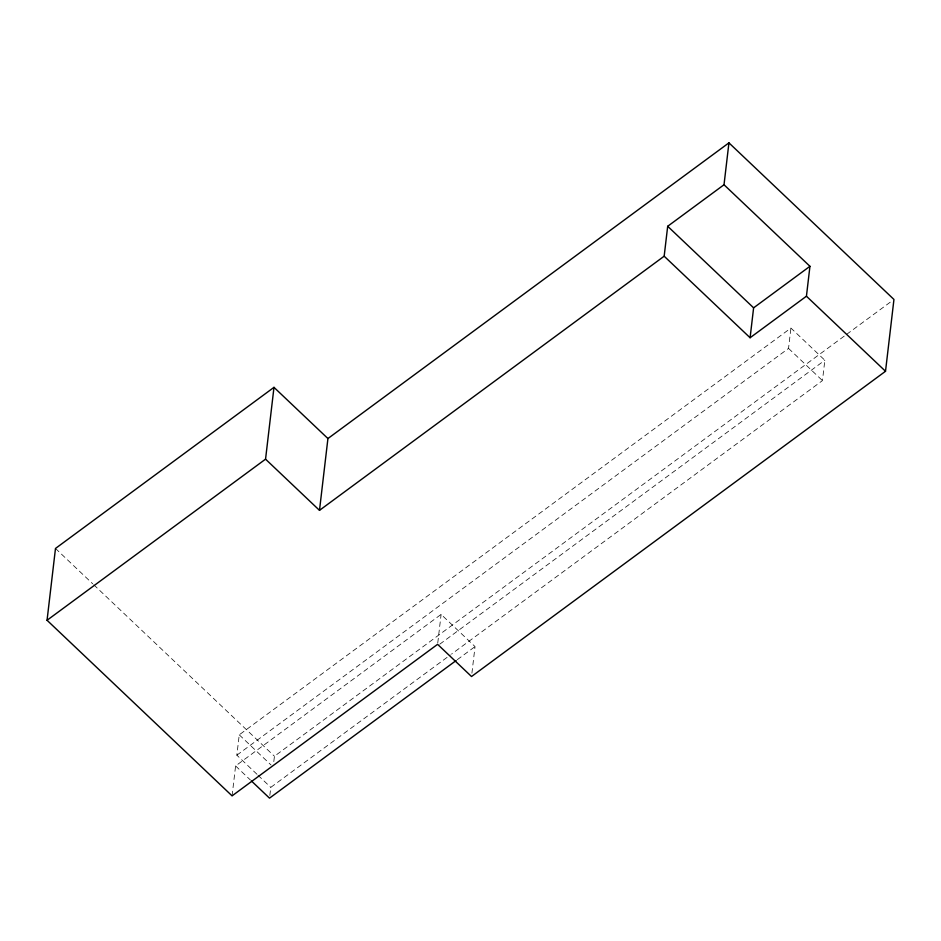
<?xml version="1.0" encoding="UTF-8"?>
<svg xmlns="http://www.w3.org/2000/svg" width="941" height="941" viewBox="0 0 941 941"><rect width="100%" height="100%" fill="white"/><g stroke="black" fill="none" stroke-linecap="round" stroke-linejoin="round"><path stroke-width="0.71" stroke-dasharray="4.71 3.53" d="M232.074 795.863L235.591 765.939L441.106 614.402L475.04 646.596L471.853 673.674M256.999 774.29L236.85 755.176L239.249 734.827L790.922 328.056L824.845 360.25L822.458 380.599L451.527 654.101M269.832 795.451L270.785 787.37L450.339 654.971M273.807 761.634L274.431 756.246L845.477 335.208M437.765 642.903L441.106 614.402M236.85 755.176L788.534 348.405L790.922 328.056M846.653 334.337L891.586 301.202M439.741 644.209L824.845 360.25M457.314 659.665L475.04 646.596M788.534 348.405L822.458 380.599M55.484 548.462L92.689 583.761M93.747 584.773L274.431 756.246M239.249 734.827L271.055 765.009M258.057 775.29L270.785 787.37M235.591 765.939L250.435 780.03"/><path stroke-width="1.41" d="M327.927 438.541L728.934 142.856L893.95 299.461L885.516 371.272L471.523 676.52L437.6 644.326L232.074 795.863L47.05 620.272L55.484 548.462L273.984 387.351L327.927 438.541L319.493 510.351L265.55 459.161L273.984 387.351M319.493 510.351L664.17 256.199L667.687 226.287L724.017 184.754L728.934 142.856M664.17 256.199L750.095 337.748L753.612 307.836L809.942 266.303L724.017 184.754M750.095 337.748L806.437 296.215L809.942 266.303M47.05 620.272L265.55 459.161M456.138 660.535L269.514 798.144L251.494 781.03M806.437 296.215L885.516 371.272M667.687 226.287L753.612 307.836"/></g></svg>
